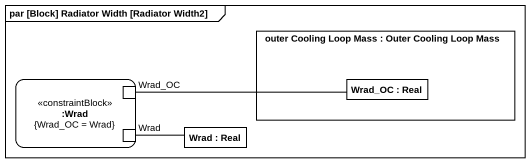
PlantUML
@startuml
mainframe par [Block] Radiator Width [Radiator Width2]
rectangle "outer Cooling Loop Mass : Outer Cooling Loop Mass" as outer_Cooling_Loop_Mass {
  rectangle "Wrad_OC : Real" as Wrad_OC
}
rectangle ":Wrad\n{Wrad_OC = Wrad}" as Wrad <<constraintBlock>> {
  port "Wrad_OC" as Wrad_OC_2
  port "Wrad" as Wrad_2
}
rectangle "Wrad : Real" as Wrad_3
Wrad_OC_2 -right- Wrad_OC
Wrad_2 -right- Wrad_3
@enduml
